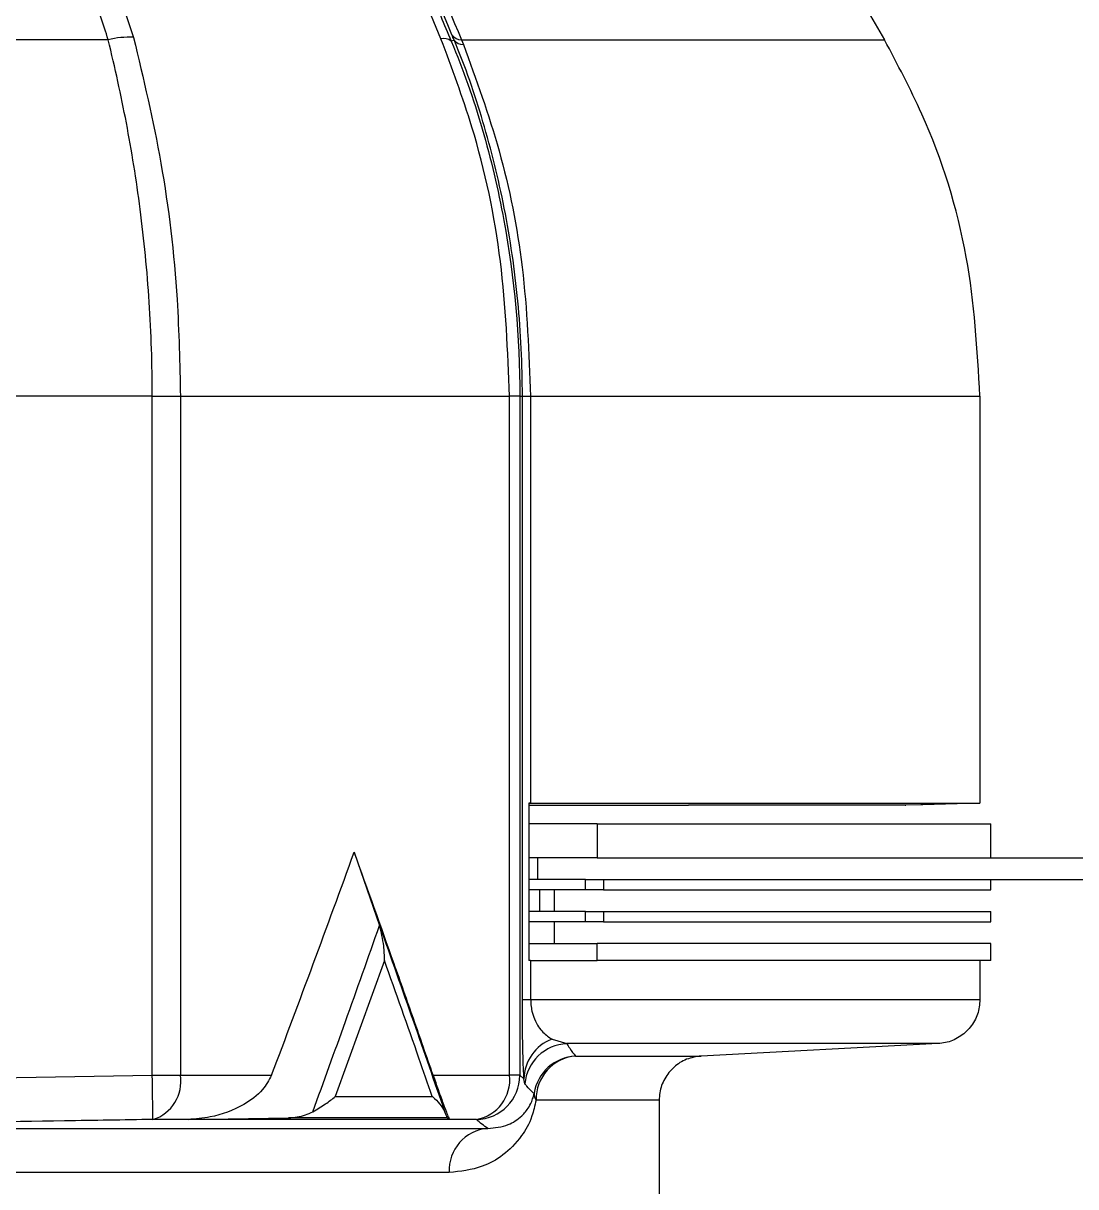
# Model space of a CAD drawing. Extents: x 8 to 113, y 0 to 87.
# Drawn here: x 50.998 to 52.475, y 9.754 to 11.387 of the extents above; entities that cross this region are included whole.
import ezdxf

# ---------------------------------------------------------------- set-up
doc = ezdxf.new("R2010")
doc.units = 0
doc.header["$MEASUREMENT"] = 0
doc.layers.add('OBJECT', color=7, linetype='CONTINUOUS')

msp = doc.modelspace()

# ---------------------------------------------------------------- linework, layer by layer
at = {"layer": 'OBJECT'}
for p, q in [((51.1286, 11.4385), (51.1525, 11.3669)), ((51.5839, 11.3647), (51.5532, 11.4385)), ((52.1834, 11.4029), (52.2062, 11.3635)), ((51.1168, 11.3635), (50.8786, 11.3635)), ((51.5982, 11.3617), (51.6022, 11.3634)), ((51.6126, 11.3635), (51.6153, 11.3569)), ((51.6126, 11.3635), (52.2062, 11.3635)), ((51.1788, 10.8635), (50.9753, 10.8635)), ((51.1788, 10.8635), (51.2183, 10.8635)), ((51.1788, 9.9106), (51.1788, 10.8635)), ((51.2183, 10.8635), (51.6801, 10.8635)), ((51.2183, 10.8635), (51.2183, 9.9106)), ((51.6801, 9.9106), (51.6801, 10.8635)), ((51.6944, 10.8635), (51.6801, 10.8635)), ((51.6944, 10.8635), (51.6944, 9.9106)), ((51.6944, 10.8635), (51.6981, 10.8635)), ((51.6981, 10.0169), (51.6981, 10.8635)), ((51.6981, 10.8635), (51.7097, 10.8635)), ((51.7097, 10.8635), (52.3401, 10.8635)), ((51.7097, 10.8635), (51.7097, 10.2922)), ((52.3401, 10.8635), (52.3401, 10.2922)), ((51.7097, 10.2922), (51.7072, 10.2922)), ((51.7073, 10.2923), (51.7073, 10.0717)), ((51.7073, 10.2895), (51.9302, 10.2895)), ((51.7097, 10.2922), (52.3401, 10.2922)), ((51.9302, 10.2895), (51.9312, 10.2895)), ((52.2353, 10.2895), (51.9312, 10.2895)), ((52.2572, 10.2901), (52.2353, 10.2895)), ((52.2353, 10.2895), (52.2362, 10.2895)), ((52.2362, 10.2895), (52.2358, 10.2895)), ((52.2598, 10.2901), (52.2572, 10.2901)), ((52.3401, 10.2922), (52.2598, 10.2901)), ((51.803, 10.2635), (51.7073, 10.2635)), ((51.803, 10.2635), (51.803, 10.2155)), ((51.803, 10.2635), (52.3552, 10.2635)), ((52.3552, 10.2155), (52.3552, 10.2635)), ((51.4621, 10.2236), (51.4977, 10.1208)), ((51.803, 10.2155), (51.7073, 10.2155)), ((51.7192, 10.2155), (51.7192, 10.1855)), ((51.803, 10.2155), (52.3237, 10.2155)), ((52.3237, 10.2155), (52.5052, 10.2155)), ((51.7867, 10.1855), (51.7073, 10.1855)), ((51.7867, 10.1706), (51.7073, 10.1706)), ((51.722, 10.1706), (51.722, 10.1406)), ((51.743, 10.1406), (51.743, 10.1706)), ((51.7867, 10.1706), (51.7867, 10.1855)), ((51.7867, 10.1855), (51.8119, 10.1855)), ((51.8119, 10.1706), (51.7867, 10.1706)), ((51.8119, 10.1855), (51.8119, 10.1706)), ((51.8119, 10.1855), (52.3237, 10.1855)), ((51.8119, 10.1706), (52.3552, 10.1706)), ((52.3237, 10.1855), (52.5052, 10.1855)), ((52.3552, 10.1706), (52.3552, 10.1855)), ((51.7867, 10.1406), (51.7073, 10.1406)), ((51.7867, 10.1257), (51.7867, 10.1406)), ((51.7867, 10.1406), (51.8119, 10.1406)), ((51.8119, 10.1406), (51.8119, 10.1257)), ((51.8119, 10.1406), (52.3552, 10.1406)), ((52.3552, 10.1257), (52.3552, 10.1406)), ((51.7867, 10.1257), (51.7073, 10.1257)), ((51.743, 10.0957), (51.743, 10.1257)), ((51.8119, 10.1257), (51.7867, 10.1257)), ((51.8119, 10.1257), (52.3552, 10.1257)), ((51.7073, 10.0957), (51.803, 10.0957)), ((51.803, 10.0717), (51.803, 10.0957)), ((52.3552, 10.0957), (51.803, 10.0957)), ((52.3552, 10.0717), (52.3552, 10.0957)), ((51.5046, 10.0717), (51.4355, 9.8808)), ((51.7097, 10.0717), (51.7072, 10.0717)), ((51.7097, 10.0717), (51.7097, 10.0169)), ((51.7097, 10.0717), (51.785, 10.0717)), ((51.785, 10.0717), (51.803, 10.0717)), ((52.3552, 10.0717), (51.803, 10.0717)), ((52.3401, 10.0717), (52.3401, 10.0169)), ((51.6981, 10.0169), (51.7097, 10.0169)), ((51.7097, 10.0169), (52.3401, 10.0169)), ((51.7398, 9.9611), (51.7606, 9.955)), ((52.2814, 9.955), (51.7606, 9.955)), ((52.2814, 9.955), (51.9489, 9.9376)), ((51.7727, 9.9376), (51.9489, 9.9376)), ((50.8531, 9.9054), (51.1788, 9.9106)), ((51.1788, 9.9106), (51.2183, 9.9106)), ((51.2183, 9.9106), (51.3462, 9.9106)), ((51.5729, 9.9106), (51.6801, 9.9106)), ((51.6944, 9.9106), (51.6801, 9.9106)), ((51.6944, 9.9106), (51.7003, 9.9054)), ((51.7016, 9.8986), (51.7003, 9.9054)), ((51.4355, 9.8808), (51.5717, 9.881)), ((51.8901, 9.8756), (51.7174, 9.8756)), ((51.8901, 9.8756), (51.8901, 9.6693)), ((51.2291, 9.8486), (51.1798, 9.8486)), ((51.2291, 9.8486), (51.3701, 9.8508)), ((51.596, 9.8486), (51.5926, 9.851)), ((51.6337, 9.8486), (51.596, 9.8486)), ((50.3064, 9.8361), (51.6496, 9.8361)), ((51.5954, 9.7741), (50.2794, 9.7741))]:
    msp.add_line(p, q, dxfattribs=at)
for centre, radius, start, end in [((51.1469, 11.2375), 0.1296, 87.5456, 103.4346), ((51.5883, 11.35), 0.0153, 49.8743, 106.9703), ((51.6124, 11.3795), 0.016, 214.5244, 270.5554), ((51.6148, 11.3724), 0.0155, 215.3881, 271.8718), ((51.7606, 9.9045), 0.0604, 110.2163, 179.1613), ((51.7633, 9.893), 0.062, 92.5494, 174.8621), ((51.7758, 9.8756), 0.062, 92.8403, 170.9564), ((51.7779, 9.8773), 0.0605, 94.9206, 181.5733), ((1.8622, 9.0725), 49.3237, 0.90161, 0.97361), ((51.1634, 9.9017), 0.0556, 287.1155, 9.1917), ((51.6237, 9.9045), 0.0568, 280.1323, 6.1769), ((51.6324, 9.9106), 0.062, 271.1731, 359.9815), ((51.7288, 9.8843), 0.0143, 175.8769, 217.3541), ((51.6546, 9.777), 0.0593, 94.818, 182.7807)]:
    msp.add_arc(centre, radius, start, end, dxfattribs=at)
for centre, major_axis, ratio, start_param, end_param in [((51.7601, 10.3104), (0.062, 0.0151), 0.162711, 3.65558, 3.724578), ((51.7601, 10.0536), (0.062, -0.0151), 0.162756, 2.558631, 2.627629)]:
    msp.add_ellipse(centre, major_axis=major_axis, ratio=ratio, start_param=start_param, end_param=end_param, dxfattribs=at)
for points, knots in [([(51.5992, 11.3704), (51.5363, 11.5226), (51.4137, 11.8187), (51.2907, 12.1145), (51.2309, 12.2584)], [0, 0, 0, 0, 0.513611, 1, 1, 1, 1]), ([(51.2432, 12.2516), (51.256, 12.2208), (51.3283, 12.0475), (51.4516, 11.7515), (51.5617, 11.4862), (51.6126, 11.3635)], [0, 0, 0, 0, 0.104199, 0.585852, 1, 1, 1, 1]), ([(51.1168, 11.3635), (51.1168, 11.3635), (51.1107, 11.3851), (51.1025, 11.4082), (51.0942, 11.4313)], [0, 0, 0, 0, 0.0000318, 1, 1, 1, 1]), ([(51.5692, 11.4316), (51.5787, 11.4084), (51.5881, 11.3852), (51.5982, 11.3617), (51.5982, 11.3617)], [0, 0, 0, 0, 0.999971, 1, 1, 1, 1]), ([(51.1788, 10.8635), (51.1788, 10.8635), (51.1788, 10.9076), (51.1759, 10.9959), (51.1634, 11.1242), (51.1433, 11.2486), (51.1267, 11.3238), (51.1168, 11.3635), (51.1168, 11.3635)], [0, 0, 0, 0, 0.000005, 0.255816, 0.511628, 0.755817, 0.999995, 1, 1, 1, 1]), ([(51.1525, 11.3669), (51.1663, 11.3087), (51.1944, 11.1906), (51.215, 11.019), (51.2173, 10.9087), (51.2183, 10.8635)], [0, 0, 0, 0, 0.364404, 0.739433, 1, 1, 1, 1]), ([(51.6801, 10.8635), (51.6776, 10.9267), (51.6724, 11.0548), (51.6367, 11.2236), (51.5992, 11.3238), (51.5839, 11.3647)], [0, 0, 0, 0, 0.365475, 0.741466, 1, 1, 1, 1]), ([(51.6022, 11.3634), (51.6022, 11.3634), (51.6012, 11.3656), (51.6002, 11.368), (51.5992, 11.3704)], [0, 0, 0, 0, 0.00031, 1, 1, 1, 1]), ([(51.6981, 10.8635), (51.6981, 10.8635), (51.6981, 10.908), (51.6938, 10.9971), (51.6751, 11.1264), (51.6441, 11.2502), (51.6185, 11.3253), (51.6022, 11.3634), (51.6022, 11.3634)], [0, 0, 0, 0, 0.0000045, 0.25468, 0.5093557, 0.7546737, 0.9999956, 1, 1, 1, 1]), ([(52.3401, 10.8635), (52.3363, 10.9289), (52.3284, 11.0644), (52.2753, 11.2329), (52.2244, 11.3292), (52.2062, 11.3635)], [0, 0, 0, 0, 0.375049, 0.776984, 1, 1, 1, 1]), ([(51.5982, 11.3617), (51.5982, 11.3617), (51.6151, 11.3222), (51.6438, 11.239), (51.683, 11.074), (51.6944, 10.9462), (51.6944, 10.8635), (51.6944, 10.8635)], [0, 0, 0, 0, 0.000004, 0.259099, 0.518181, 0.999995, 1, 1, 1, 1]), ([(51.6153, 11.3569), (51.6332, 11.3079), (51.6695, 11.2086), (51.7027, 11.0413), (51.7073, 10.9242), (51.7097, 10.8635)], [0, 0, 0, 0, 0.319145, 0.647516, 1, 1, 1, 1]), ([(51.3462, 9.9106), (51.3659, 9.9628), (51.4051, 10.0671), (51.4431, 10.1714), (51.4621, 10.2236)], [0, 0, 0, 0, 0.499973, 1, 1, 1, 1]), ([(51.5729, 9.9106), (51.5638, 9.9367), (51.5457, 9.9889), (51.509, 10.0932), (51.4809, 10.1715), (51.4621, 10.2236)], [0, 0, 0, 0, 0.250124, 0.500247, 1, 1, 1, 1]), ([(51.4041, 9.8595), (51.4194, 9.9017), (51.4511, 9.9888), (51.4819, 10.0759), (51.4977, 10.1208)], [0, 0, 0, 0, 0.4842849, 1, 1, 1, 1]), ([(51.5046, 10.0717), (51.5046, 10.0718), (51.5046, 10.0786), (51.504, 10.0955), (51.5001, 10.1113), (51.4977, 10.1208)], [0, 0, 0, 0, 0.004829, 0.40487, 1, 1, 1, 1]), ([(51.4977, 10.1208), (51.5136, 10.0759), (51.5445, 9.9889), (51.5745, 9.9018), (51.589, 9.8597)], [0, 0, 0, 0, 0.515589, 1, 1, 1, 1]), ([(51.5717, 9.881), (51.5655, 9.8988), (51.5434, 9.9624), (51.5208, 10.026), (51.5046, 10.0717)], [0, 0, 0, 0, 0.2808138, 1, 1, 1, 1]), ([(51.7003, 9.9054), (51.6998, 9.9151), (51.6991, 9.9285), (51.6984, 9.9643), (51.6981, 9.9905), (51.6981, 10.0093), (51.6981, 10.0169)], [0, 0, 0, 0, 0.500752, 0.686143, 0.873077, 1, 1, 1, 1]), ([(51.7097, 10.0169), (51.7098, 10.0143), (51.71, 10.0084), (51.7118, 9.9985), (51.7171, 9.9829), (51.727, 9.9696), (51.7355, 9.964), (51.7398, 9.9611)], [0, 0, 0, 0, 0.061062, 0.137016, 0.266869, 0.630192, 1, 1, 1, 1]), ([(52.3401, 10.0169), (52.3395, 10.0099), (52.3381, 9.996), (52.3274, 9.9774), (52.3117, 9.9634), (52.2952, 9.9564), (52.2849, 9.9553), (52.2814, 9.955)], [0, 0, 0, 0, 0.222089, 0.444177, 0.666267, 0.888362, 1, 1, 1, 1]), ([(51.7606, 9.955), (51.7619, 9.9528), (51.7659, 9.9458), (51.77, 9.9409), (51.7727, 9.9376)], [0, 0, 0, 0, 0.321064, 1, 1, 1, 1]), ([(51.9489, 9.9376), (51.942, 9.9365), (51.9281, 9.9344), (51.9101, 9.9228), (51.8969, 9.9063), (51.8908, 9.8896), (51.8903, 9.8791), (51.8901, 9.8756)], [0, 0, 0, 0, 0.222101, 0.4442, 0.666298, 0.88839, 1, 1, 1, 1]), ([(51.3462, 9.9106), (51.3424, 9.9037), (51.3333, 9.8869), (51.3033, 9.8655), (51.2667, 9.8515), (51.2395, 9.8494), (51.2291, 9.8486)], [0, 0, 0, 0, 0.1739661, 0.4199742, 0.7789256, 1, 1, 1, 1]), ([(51.5729, 9.9106), (51.5753, 9.9037), (51.5811, 9.8869), (51.5889, 9.8655), (51.5944, 9.8515), (51.5956, 9.8494), (51.596, 9.8486)], [0, 0, 0, 0, 0.173965, 0.419974, 0.778927, 1, 1, 1, 1]), ([(51.7145, 9.8854), (51.7138, 9.8859), (51.7104, 9.8887), (51.7061, 9.8931), (51.7024, 9.8975), (51.7016, 9.8986)], [0, 0, 0, 0, 0.160413, 0.802068, 1, 1, 1, 1]), ([(51.4041, 9.8595), (51.4102, 9.8631), (51.4218, 9.8699), (51.4313, 9.8773), (51.4355, 9.8808), (51.4355, 9.8808)], [0, 0, 0, 0, 0.521478, 0.994508, 1, 1, 1, 1]), ([(51.5717, 9.881), (51.5718, 9.8809), (51.5757, 9.8774), (51.5833, 9.87), (51.5871, 9.8633), (51.589, 9.8597)], [0, 0, 0, 0, 0.0055, 0.474179, 1, 1, 1, 1]), ([(51.6496, 9.8361), (51.6594, 9.837), (51.6764, 9.8387), (51.6951, 9.8503), (51.706, 9.8635), (51.7118, 9.8738), (51.7139, 9.8825), (51.7145, 9.8854)], [0, 0, 0, 0, 0.401035, 0.69476, 0.864025, 0.956111, 1, 1, 1, 1]), ([(51.7174, 9.8756), (51.7156, 9.8679), (51.7105, 9.8464), (51.6945, 9.8205), (51.6713, 9.797), (51.6378, 9.7788), (51.6111, 9.7758), (51.5954, 9.7741)], [0, 0, 0, 0, 0.082616, 0.229115, 0.451924, 0.675541, 1, 1, 1, 1]), ([(51.1798, 9.8486), (51.1384, 9.8479), (50.9318, 9.8445), (50.6407, 9.8402), (50.3909, 9.8371), (50.3064, 9.8361)], [0, 0, 0, 0, 0.14196, 0.7098, 1, 1, 1, 1]), ([(51.596, 9.8486), (51.5383, 9.8486), (51.4229, 9.8486), (51.2937, 9.8486), (51.2291, 9.8486)], [0, 0, 0, 0, 0.5, 1, 1, 1, 1]), ([(51.3701, 9.8508), (51.3782, 9.8516), (51.3901, 9.8528), (51.4007, 9.8579), (51.4041, 9.8595)], [0, 0, 0, 0, 0.67796, 1, 1, 1, 1]), ([(51.5926, 9.851), (51.563, 9.851), (51.4914, 9.8509), (51.4149, 9.8508), (51.3701, 9.8508)], [0, 0, 0, 0, 0.413967, 1, 1, 1, 1]), ([(51.589, 9.8597), (51.5902, 9.8565), (51.592, 9.8519), (51.5925, 9.8512), (51.5926, 9.851)], [0, 0, 0, 0, 0.681912, 1, 1, 1, 1]), ([(51.6496, 9.8361), (51.6469, 9.8379), (51.6415, 9.8415), (51.6362, 9.8463), (51.6337, 9.8486)], [0, 0, 0, 0, 0.520773, 1, 1, 1, 1])]:
    msp.add_open_spline(points, degree=3, knots=knots, dxfattribs=at)

doc.saveas('drawing.dxf')
